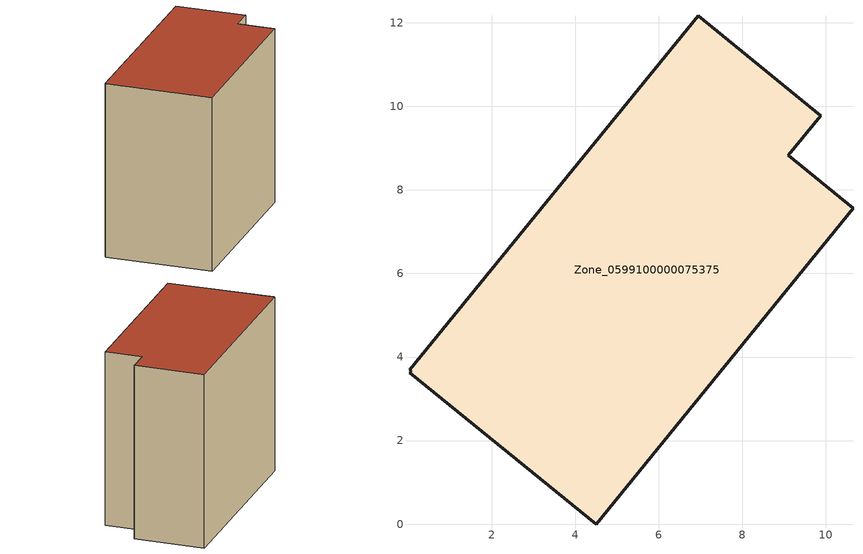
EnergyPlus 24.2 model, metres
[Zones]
Zone_0599100000075375
 floor ground (C_G): 0.07,3.66 0.03,3.69 6.95,12.17 9.88,9.78 9.1,8.83 10.65,7.56 4.5,0 0.04,3.62 z0
 wall outside (C_F): 4.5,0 10.65,7.56 9.1,8.83 9.88,9.78 6.95,12.17 0.03,3.69 0.07,3.66 0.04,3.62 4.5,0 z0:9.55
 roof outside (C_R): 0.07,3.66 0.04,3.62 4.5,0 10.65,7.56 9.1,8.83 9.88,9.78 6.95,12.17 0.03,3.69 z9.55
[BUILDING]
Pand.0599100000075375: North Axis=0; Terrain=City; Loads Convergence Tolerance Value=0.04; Temperature Convergence Tolerance Value=0.4; Solar Distribution=FullExterior; Maximum Number of Warmup Days=25; Minimum Number of Warmup Days=1
[Site:Location]
Rotterdam.The.Hague.AP_ZH_NLD Design_Conditions: Latitude=51.96; Longitude=4.45; Time Zone=1; Elevation=-4.5
[SITE:GROUNDTEMPERATURE:BUILDINGSURFACE]
18, 18, 18, 18, 18, 18, 18, 18, 18, 18, 18, 18
[MATERIAL] Thermal Absorptance=0.9; Solar Absorptance=0.7; Visible Absorptance=0.7
Name | Roughness | Thickness | Conductivity | Density | Specific Heat
G.TI.1946 | MediumSmooth | 0.15 | 1 | 540 | 1210
F.TI.1946 | Rough | 0.3 | 0.857143 | 1920 | 840
R.TI.1946 | MediumRough | 0.2 | 0.1 | 1500 | 1000
[CONSTRUCTION]
C_G: G.TI.1946
C_F: F.TI.1946
C_R: R.TI.1946
[ZONE]
Zone_0599100000075375: Type=1; Multiplier=1; Ceiling Height=Autocalculate; Volume=Autocalculate; Floor Area=autocalculate; Part of Total Floor Area=Yes
[ZONEINFILTRATION:DESIGNFLOWRATE]
Infil_Zone_0599100000075375: Zone or ZoneList or Space or SpaceList=Zone_0599100000075375; Schedule=AlwaysOn; Design Flow Rate Calculation Method=Flow/Area; Flow Rate per Floor Area=0.003; Constant Term Coefficient=1; Temperature Term Coefficient=0; Velocity Term Coefficient=0; Velocity Squared Term Coefficient=0
[HVACTEMPLATE:ZONE:IDEALLOADSAIRSYSTEM]
Zone_0599100000075375: Maximum Heating Supply Air Temperature=50; Minimum Cooling Supply Air Temperature=13; Maximum Heating Supply Air Humidity Ratio=0.0156; Minimum Cooling Supply Air Humidity Ratio=0.0077; Heating Limit=NoLimit; Cooling Limit=NoLimit; Dehumidification Control Type=ConstantSensibleHeatRatio; Cooling Sensible Heat Ratio=0.7; Dehumidification Setpoint=60; Humidification Control Type=None; Humidification Setpoint=30; Outdoor Air Method=None; Outdoor Air Flow Rate per Person=0.00944; Outdoor Air Flow Rate per Zone Floor Area=0; Outdoor Air Flow Rate per Zone=0; Demand Controlled Ventilation Type=None; Outdoor Air Economizer Type=NoEconomizer; Heat Recovery Type=None; Sensible Heat Recovery Effectiveness=0.7; Latent Heat Recovery Effectiveness=0.65
[ZONECONTROL:THERMOSTAT]
ThermostatControl_Zone_0599100000075375: Zone or ZoneList=Zone_0599100000075375; Control Type Schedule=DualSetpointControlType; Control 1=Thermostat_Zone_0599100000075375; Temperature Difference Between Cutout And Setpoint=0
[THERMOSTATSETPOINT:DUALSETPOINT]
Thermostat_Zone_0599100000075375: Heating Setpoint Temperature Schedule=HeatingSetpoint_Zone_0599100000075375; Cooling Setpoint Temperature Schedule=CoolingSetpoint_Zone_0599100000075375
[SCHEDULE:COMPACT]
HeatingSetpoint_Zone_0599100000075375: Through: 12/31, For: AllDays, Until: 24:00, 21
CoolingSetpoint_Zone_0599100000075375: Through: 12/31, For: AllDays, Until: 24:00, 24
DualSetpointControlType: Through: 12/31, For: AllDays, Until: 24:00, 4
AlwaysOn: Through: 12/31, For: AllDays, Until: 24:00, 1
